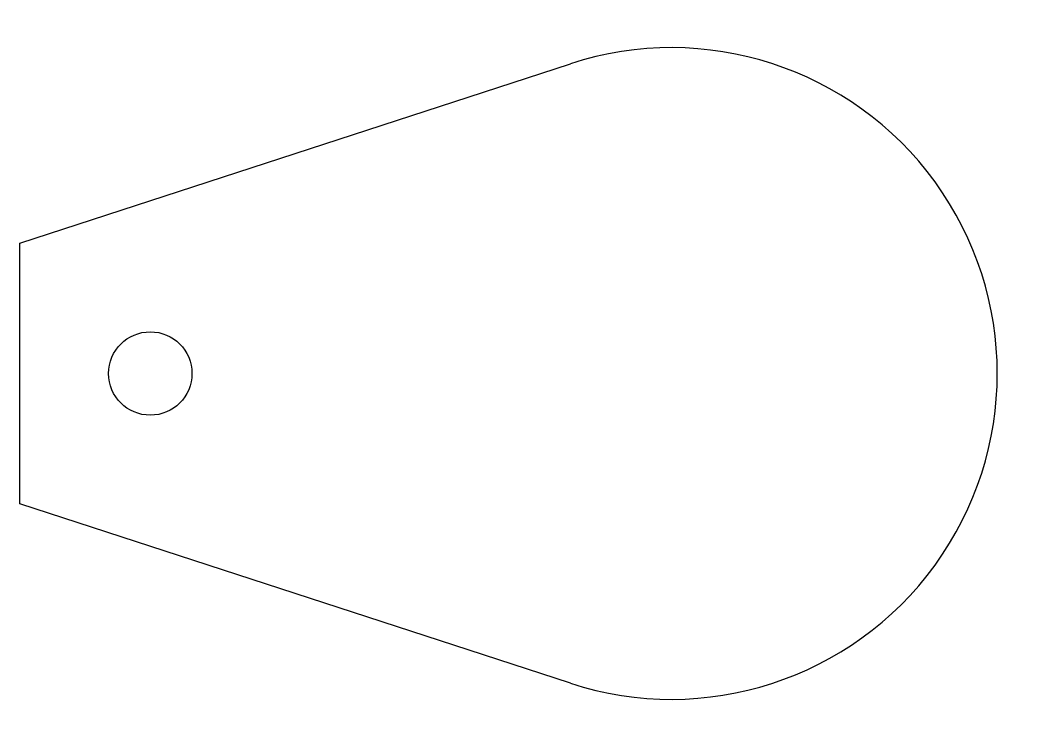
# Model space of a CAD drawing. Extents: x -63.5 to 33.8, y -34.5 to 34.5.
import ezdxf

# ---------------------------------------------------------------- set-up
doc = ezdxf.new("R2010")
doc.units = 0
doc.layers.get('0').update_dxf_attribs({"linetype": 'continuous'})

# ---------------------------------------------------------------- blocks, each defined once
blk = doc.blocks.new('PART__MIRRORING')
at = {"color": 0}
for p, q in [((-63.5, 12.7), (-9.837, 30.188)), ((-63.5, -12.7), (-63.5, 12.7)), ((-9.837, -30.188), (-63.5, -12.7))]:
    blk.add_line(p, q, dxfattribs=at)
blk.add_circle((-50.8, 0), 4.064, dxfattribs=at)
blk.add_arc((0, 0), 31.75, -108.04973, 108.04973, dxfattribs=at)

msp = doc.modelspace()

# ---------------------------------------------------------------- block references
at = {"color": 0}
msp.add_blockref('PART__MIRRORING', (0, 0), dxfattribs=at)

doc.saveas('drawing.dxf')
